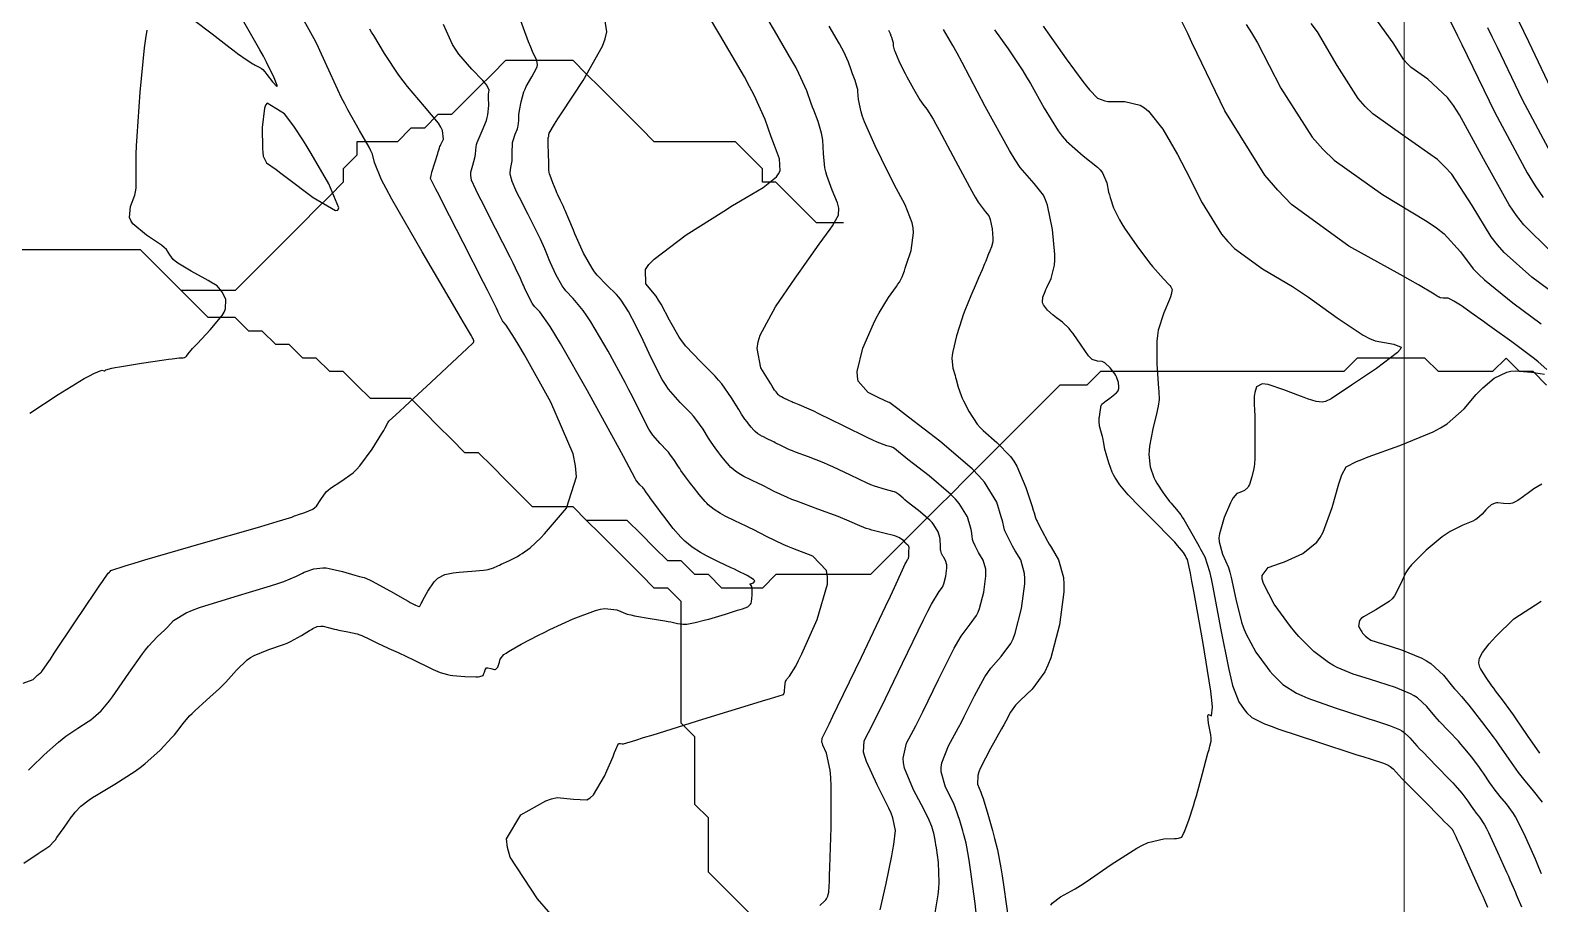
# Model space of a CAD drawing. Header units: metres. Extents: x 837117 to 838477, y 1189012 to 1191015.
# Drawn here: x 837574.9 to 837686.6, y 1190474.6 to 1190539.2 of the extents above; entities that cross this region are included whole.
import ezdxf

# ---------------------------------------------------------------- set-up
doc = ezdxf.new("R2010")
doc.units = ezdxf.units.M
doc.header["$LTSCALE"] = 0.3
doc.layers.add('COORD', color=7, linetype='Continuous', lineweight=20)
doc.layers.add('DRENAJE', color=5, linetype='Continuous', lineweight=25)
doc.layers.add('COTAS 10', color=1, linetype='Continuous')
doc.layers.add('COTAS INT', color=252, linetype='Continuous')

msp = doc.modelspace()

# ---------------------------------------------------------------- linework, layer by layer
at = {"layer": 'COORD'}
msp.add_line((837676.514, 1189013.872), (837676.514, 1191013.872), dxfattribs=at)
at = {"layer": 'COTAS 10'}
for points, elevation in [([(837614.883, 1190472.199), (837612.439, 1190475.003), (837610.425, 1190478.088), (837610.216, 1190478.795), (837610.158, 1190479.438), (837611.209, 1190481.231), (837613.048, 1190482.244), (837613.486, 1190482.395), (837613.894, 1190482.491), (837615.113, 1190482.369), (837616.083, 1190482.333), (837616.335, 1190482.482), (837616.58, 1190482.701), (837617.4, 1190484.065), (837618.024, 1190485.534), (837618.144, 1190485.819), (837618.241, 1190486.051), (837618.403, 1190486.449), (837618.439, 1190486.488), (837618.457, 1190486.494), (837618.479, 1190486.498), (837618.589, 1190486.494), (837618.698, 1190486.479), (837618.72, 1190486.476), (837618.738, 1190486.473), (837618.782, 1190486.465), (837618.786, 1190486.465), (837618.79, 1190486.466), (837618.809, 1190486.469), (837619.721, 1190486.749), (837620.289, 1190486.924), (837620.993, 1190487.141), (837624.676, 1190488.278), (837628.371, 1190489.419), (837629.083, 1190489.639), (837629.66, 1190489.818), (837630.62, 1190490.119), (837630.685, 1190490.226), (837630.699, 1190490.282), (837630.709, 1190490.35), (837630.73, 1190490.693), (837630.786, 1190491.065), (837630.819, 1190491.152), (837630.86, 1190491.231), (837631.07, 1190491.459), (837631.54, 1190492.213), (837631.745, 1190492.624), (837631.983, 1190493.122), (837633.111, 1190495.653), (837633.879, 1190498.258), (837633.89, 1190498.804), (837633.814, 1190499.273), (837632.809, 1190500.331), (837631.33, 1190500.893), (837630.954, 1190501.049), (837630.594, 1190501.205), (837629.414, 1190501.771), (837628.389, 1190502.297), (837628.126, 1190502.429), (837627.872, 1190502.554), (837627.028, 1190502.954), (837626.315, 1190503.301), (837626.143, 1190503.393), (837625.982, 1190503.483), (837625.492, 1190503.792), (837625.07, 1190504.14), (837624.952, 1190504.255), (837624.832, 1190504.378), (837624.397, 1190504.889), (837623.974, 1190505.435), (837623.863, 1190505.579), (837623.754, 1190505.721), (837623.384, 1190506.21), (837623.045, 1190506.681), (837622.956, 1190506.811), (837622.869, 1190506.941), (837622.572, 1190507.409), (837622.236, 1190507.885), (837622.125, 1190508.019), (837622.005, 1190508.155), (837621.504, 1190508.655), (837620.959, 1190509.282), (837620.811, 1190509.499), (837620.665, 1190509.734), (837620.148, 1190510.737), (837619.457, 1190512.149), (837619.201, 1190512.641), (837618.916, 1190513.177), (837617.656, 1190515.482), (837616.383, 1190517.657), (837616.092, 1190518.111), (837615.826, 1190518.502), (837615.086, 1190519.382), (837614.543, 1190519.938), (837614.401, 1190520.125), (837614.264, 1190520.325), (837613.801, 1190521.169), (837613.407, 1190522.027), (837613.314, 1190522.237), (837613.227, 1190522.434), (837612.971, 1190523.046), (837612.653, 1190523.76), (837612.528, 1190524.022), (837612.387, 1190524.311), (837611.745, 1190525.588), (837611.108, 1190526.851), (837610.971, 1190527.132), (837610.851, 1190527.383), (837610.559, 1190528.041), (837610.433, 1190528.48), (837610.419, 1190528.592), (837610.413, 1190528.701), (837610.463, 1190529.063), (837610.544, 1190529.447), (837610.557, 1190529.57), (837610.565, 1190529.701), (837610.563, 1190530.232), (837610.581, 1190530.782), (837610.603, 1190530.923), (837610.632, 1190531.061), (837610.797, 1190531.518), (837610.966, 1190531.935), (837610.997, 1190532.046), (837611.022, 1190532.155), (837611.053, 1190532.535), (837611.072, 1190532.973), (837611.088, 1190533.119), (837611.109, 1190533.276), (837611.225, 1190533.932), (837611.436, 1190534.657), (837611.517, 1190534.857), (837611.609, 1190535.057), (837612.022, 1190535.778), (837612.371, 1190536.399), (837612.422, 1190536.536), (837612.453, 1190536.659), (837612.402, 1190536.975), (837612.082, 1190537.63), (837611.944, 1190537.965), (837611.785, 1190538.367), (837611.033, 1190540.376)], 1580), ([(837664.843, 1190539.637), (837665.243, 1190539.011), (837665.668, 1190538.293), (837667.412, 1190534.925), (837669.726, 1190531.301), (837670.509, 1190530.421), (837671.355, 1190529.596), (837674.925, 1190527.062), (837678.228, 1190525.085), (837678.905, 1190524.611), (837679.479, 1190524.168), (837680.696, 1190522.833), (837681.62, 1190521.569), (837682.01, 1190521.171), (837682.459, 1190520.753), (837684.564, 1190519.069), (837686.66, 1190517.507)], 1600), ([(837685.012, 1190539.852), (837685.339, 1190539.155), (837685.707, 1190538.378), (837687.368, 1190534.911)], 1610), ([(837638.395, 1190539.221), (837638.506, 1190538.971), (837638.572, 1190538.787), (837638.59, 1190538.738), (837638.608, 1190538.691), (837638.672, 1190538.528), (837638.722, 1190538.362), (837638.732, 1190538.313), (837638.739, 1190538.262), (837638.751, 1190538.068), (837638.812, 1190537.772), (837638.851, 1190537.658), (837638.9, 1190537.53), (837639.155, 1190536.951), (837639.515, 1190536.225), (837639.63, 1190536.004), (837639.751, 1190535.776), (837640.241, 1190534.878), (837640.715, 1190534.068), (837640.826, 1190533.893), (837640.928, 1190533.74), (837641.222, 1190533.369), (837641.691, 1190532.646), (837641.903, 1190532.272), (837642.151, 1190531.823), (837643.346, 1190529.57), (837644.552, 1190527.323), (837644.807, 1190526.877), (837645.029, 1190526.507), (837645.545, 1190525.809), (837645.802, 1190525.493), (837645.86, 1190525.364), (837645.912, 1190525.218), (837646.054, 1190524.542), (837646.111, 1190523.853), (837646.11, 1190523.698), (837646.102, 1190523.56), (837646.013, 1190523.19), (837645.884, 1190522.918), (837645.851, 1190522.842), (837645.818, 1190522.765), (837645.709, 1190522.48), (837645.586, 1190522.155), (837645.544, 1190522.052), (837645.5, 1190521.943), (837645.312, 1190521.503), (837645.057, 1190520.918), (837644.876, 1190520.502), (837644.476, 1190519.582), (837644.042, 1190518.502), (837643.926, 1190518.184), (837643.812, 1190517.858), (837643.417, 1190516.613), (837643.142, 1190515.46), (837643.105, 1190515.192), (837643.084, 1190514.947), (837643.147, 1190514.246), (837643.315, 1190513.692), (837643.36, 1190513.54), (837643.404, 1190513.387), (837643.557, 1190512.838), (837643.769, 1190512.223), (837643.851, 1190512.028), (837643.942, 1190511.823), (837644.354, 1190510.995), (837644.957, 1190510.104), (837645.169, 1190509.86), (837645.4, 1190509.615), (837646.399, 1190508.741), (837647.414, 1190507.703), (837647.656, 1190507.355), (837647.881, 1190506.982), (837648.554, 1190505.418), (837649.005, 1190504.019), (837649.091, 1190503.75), (837649.16, 1190503.532), (837649.269, 1190503.172), (837649.339, 1190503.011), (837649.385, 1190502.918), (837649.441, 1190502.805), (837649.736, 1190502.224), (837650.148, 1190501.458), (837650.278, 1190501.229), (837650.414, 1190500.993), (837650.963, 1190500.077), (837651.336, 1190498.751), (837651.36, 1190498.257), (837651.351, 1190497.707), (837651.035, 1190495.26), (837650.399, 1190492.823), (837650.187, 1190492.279), (837649.96, 1190491.791), (837649.014, 1190490.502), (837648.134, 1190489.682), (837647.949, 1190489.49), (837647.79, 1190489.314), (837647.427, 1190488.804), (837647.078, 1190488.144), (837646.929, 1190487.874), (837646.756, 1190487.565), (837645.938, 1190486.133), (837645.201, 1190484.704), (837645.078, 1190484.397), (837644.992, 1190484.129), (837644.976, 1190483.48), (837645.224, 1190482.899), (837645.305, 1190482.674), (837645.39, 1190482.42), (837645.741, 1190481.27), (837646.085, 1190480.053), (837646.167, 1190479.757), (837646.242, 1190479.479), (837646.465, 1190478.623), (837646.711, 1190477.295), (837646.801, 1190476.719), (837646.901, 1190476.052), (837647.339, 1190472.893)], 1590), ([(837686.711, 1190505.663), (837686.121, 1190505.314), (837685.607, 1190504.937), (837685.476, 1190504.841), (837685.349, 1190504.75), (837684.934, 1190504.454), (837684.536, 1190504.256), (837684.421, 1190504.227), (837684.303, 1190504.209), (837683.863, 1190504.235), (837683.448, 1190504.277), (837683.347, 1190504.269), (837683.252, 1190504.252), (837682.957, 1190504.121), (837682.7, 1190503.903), (837682.628, 1190503.832), (837682.555, 1190503.756), (837682.291, 1190503.441), (837681.908, 1190503.105), (837681.762, 1190503.015), (837681.598, 1190502.927), (837680.858, 1190502.621), (837679.921, 1190502.16), (837679.633, 1190501.974), (837679.332, 1190501.763), (837678.141, 1190500.789), (837677.073, 1190499.701), (837676.849, 1190499.418), (837676.657, 1190499.143), (837676.224, 1190498.213), (837675.808, 1190497.397), (837675.627, 1190497.193), (837675.418, 1190496.999), (837674.421, 1190496.381), (837673.506, 1190495.857), (837673.347, 1190495.724), (837673.229, 1190495.595), (837673.145, 1190495.171), (837673.338, 1190494.817), (837673.394, 1190494.733), (837673.452, 1190494.654), (837673.673, 1190494.419), (837673.874, 1190494.255), (837673.919, 1190494.222), (837673.959, 1190494.193), (837674.068, 1190494.134), (837674.461, 1190494.01), (837674.681, 1190493.94), (837674.95, 1190493.856), (837676.322, 1190493.423), (837677.826, 1190492.81), (837678.178, 1190492.611), (837678.501, 1190492.4), (837679.438, 1190491.534), (837680.1, 1190490.716), (837680.25, 1190490.535), (837680.386, 1190490.375), (837680.76, 1190489.962), (837681.159, 1190489.508), (837681.311, 1190489.321), (837681.482, 1190489.108), (837682.249, 1190488.121), (837683.095, 1190486.989), (837683.315, 1190486.685), (837683.529, 1190486.385), (837684.253, 1190485.337), (837684.946, 1190484.357), (837685.141, 1190484.1), (837685.337, 1190483.85), (837686.057, 1190482.998), (837686.728, 1190482.159)], 1600)]:
    msp.add_lwpolyline(points, dxfattribs=dict(at, elevation=elevation))
at = {"layer": 'COTAS INT'}
for points, elevation in [([(837637.782, 1190474.193), (837638.227, 1190476.14), (837638.642, 1190478.19), (837638.723, 1190478.64), (837638.789, 1190479.038), (837638.906, 1190480.052), (837638.711, 1190480.986), (837638.582, 1190481.335), (837638.42, 1190481.723), (837637.56, 1190483.448), (837636.76, 1190485.151), (837636.635, 1190485.524), (837636.552, 1190485.855), (837636.604, 1190486.696), (837637.234, 1190487.919), (837637.517, 1190488.491), (837637.846, 1190489.163), (837639.425, 1190492.435), (837640.99, 1190495.639), (837641.31, 1190496.269), (837641.581, 1190496.788), (837642.15, 1190497.734), (837642.376, 1190498.042), (837642.43, 1190498.158), (837642.481, 1190498.288), (837642.633, 1190498.869), (837642.708, 1190499.453), (837642.71, 1190499.584), (837642.704, 1190499.702), (837642.616, 1190500.018), (837642.485, 1190500.237), (837642.452, 1190500.293), (837642.421, 1190500.348), (837642.323, 1190500.531), (837642.256, 1190500.73), (837642.245, 1190500.796), (837642.237, 1190500.866), (837642.235, 1190501.156), (837642.221, 1190501.501), (837642.206, 1190501.606), (837642.186, 1190501.715), (837642.071, 1190502.143), (837641.758, 1190502.659), (837641.612, 1190502.823), (837641.441, 1190502.998), (837640.609, 1190503.706), (837639.781, 1190504.356), (837639.612, 1190504.494), (837639.469, 1190504.613), (837639.17, 1190504.889), (837638.937, 1190505.042), (837638.835, 1190505.083), (837638.718, 1190505.124), (837638.161, 1190505.268), (837637.364, 1190505.515), (837637.095, 1190505.621), (837636.805, 1190505.742), (837635.584, 1190506.316), (837634.282, 1190506.936), (837633.941, 1190507.088), (837633.608, 1190507.23), (837632.477, 1190507.671), (837631.516, 1190508.029), (837631.291, 1190508.119), (837631.083, 1190508.206), (837630.482, 1190508.485), (837630.023, 1190508.721), (837629.905, 1190508.78), (837629.791, 1190508.836), (837629.413, 1190509.015), (837629.093, 1190509.171), (837629.016, 1190509.212), (837628.944, 1190509.252), (837628.724, 1190509.391), (837628.535, 1190509.547), (837628.482, 1190509.599), (837628.428, 1190509.654), (837628.233, 1190509.883), (837628.043, 1190510.127), (837627.994, 1190510.192), (837627.945, 1190510.256), (837627.779, 1190510.475), (837627.532, 1190510.843), (837627.432, 1190511), (837627.319, 1190511.182), (837626.796, 1190512.037), (837626.07, 1190513.065), (837625.828, 1190513.356), (837625.568, 1190513.649), (837624.485, 1190514.73), (837623.407, 1190515.863), (837623.152, 1190516.19), (837622.915, 1190516.523), (837622.213, 1190517.772), (837621.588, 1190518.966), (837621.4, 1190519.265), (837621.205, 1190519.549), (837620.445, 1190520.461), (837620.415, 1190521.516), (837620.679, 1190521.89), (837621.062, 1190522.301), (837623.433, 1190524.081), (837626.218, 1190525.846), (837626.862, 1190526.247), (837627.452, 1190526.609), (837629.126, 1190527.6), (837630.113, 1190528.374), (837630.27, 1190528.599), (837630.377, 1190528.829), (837630.342, 1190529.701), (837629.955, 1190530.696), (837629.84, 1190531.004), (837629.722, 1190531.326), (837629.266, 1190532.607), (837628.464, 1190534.405), (837628.127, 1190535.053), (837627.741, 1190535.766), (837625.932, 1190538.882), (837624.166, 1190541.825)], 1584), ([(837641.746, 1190473.388), (837642.066, 1190475.298), (837642.112, 1190475.775), (837642.14, 1190476.229), (837642.086, 1190477.684), (837641.935, 1190478.777), (837641.902, 1190479.003), (837641.873, 1190479.196), (837641.797, 1190479.617), (837641.735, 1190479.855), (837641.714, 1190479.932), (837641.692, 1190480.015), (837641.596, 1190480.353), (837641.323, 1190480.995), (837641.189, 1190481.269), (837641.03, 1190481.584), (837640.243, 1190483.07), (837639.582, 1190484.666), (837639.502, 1190485.051), (837639.467, 1190485.412), (837639.715, 1190486.508), (837640.408, 1190487.801), (837640.654, 1190488.285), (837640.924, 1190488.824), (837642.092, 1190491.225), (837643.256, 1190493.531), (837643.523, 1190494.01), (837643.765, 1190494.419), (837644.438, 1190495.323), (837644.904, 1190495.958), (837645.016, 1190496.198), (837645.12, 1190496.466), (837645.434, 1190497.666), (837645.589, 1190498.871), (837645.594, 1190499.142), (837645.581, 1190499.385), (837645.398, 1190500.038), (837645.128, 1190500.489), (837645.061, 1190500.605), (837644.997, 1190500.718), (837644.794, 1190501.095), (837644.651, 1190501.422), (837644.625, 1190501.503), (837644.604, 1190501.581), (837644.58, 1190501.828), (837644.534, 1190502.178), (837644.501, 1190502.321), (837644.459, 1190502.483), (837644.232, 1190503.234), (837643.624, 1190504.235), (837643.341, 1190504.554), (837643.009, 1190504.892), (837641.397, 1190506.266), (837639.827, 1190507.484), (837639.521, 1190507.724), (837639.271, 1190507.922), (837638.834, 1190508.284), (837638.704, 1190508.37), (837638.648, 1190508.393), (837638.582, 1190508.416), (837638.271, 1190508.496), (837637.553, 1190508.77), (837637.232, 1190508.915), (837636.856, 1190509.09), (837635.056, 1190509.969), (837633.247, 1190510.862), (837632.866, 1190511.045), (837632.537, 1190511.2), (837631.783, 1190511.529), (837631.414, 1190511.667), (837631.327, 1190511.701), (837631.247, 1190511.734), (837631.016, 1190511.842), (837630.839, 1190511.933), (837630.794, 1190511.955), (837630.75, 1190511.977), (837630.605, 1190512.046), (837630.482, 1190512.106), (837630.452, 1190512.122), (837630.424, 1190512.137), (837630.34, 1190512.19), (837630.267, 1190512.25), (837630.226, 1190512.291), (837630.151, 1190512.38), (837630.078, 1190512.474), (837630.059, 1190512.498), (837630.04, 1190512.523), (837629.977, 1190512.607), (837629.784, 1190512.911), (837629.683, 1190513.074), (837629.563, 1190513.271), (837628.959, 1190514.265), (837628.677, 1190515.697), (837628.759, 1190516.169), (837628.91, 1190516.674), (837630.036, 1190518.771), (837631.494, 1190520.886), (837631.855, 1190521.402), (837632.197, 1190521.888), (837633.278, 1190523.393), (837634.08, 1190524.518), (837634.246, 1190524.765), (837634.387, 1190524.985), (837634.697, 1190525.543), (837634.719, 1190526.056), (837634.68, 1190526.246), (837634.62, 1190526.457), (837634.241, 1190527.395), (837633.832, 1190528.463), (837633.755, 1190528.757), (837633.693, 1190529.049), (837633.598, 1190530.1), (837633.54, 1190531.096), (837633.501, 1190531.356), (837633.452, 1190531.607), (837633.194, 1190532.456), (837632.867, 1190533.292), (837632.776, 1190533.535), (837632.684, 1190533.785), (837632.346, 1190534.729), (837631.774, 1190536.01), (837631.534, 1190536.472), (837631.258, 1190536.981), (837629.969, 1190539.203), (837628.56, 1190541.577)], 1586), ([(837574.409, 1190490.95), (837575.145, 1190491.231), (837575.475, 1190491.538), (837575.542, 1190491.599), (837575.598, 1190491.649), (837575.711, 1190491.743), (837575.751, 1190491.769), (837575.761, 1190491.776), (837575.77, 1190491.783), (837575.8, 1190491.81), (837576.187, 1190492.38), (837576.421, 1190492.729), (837576.71, 1190493.162), (837578.214, 1190495.417), (837579.731, 1190497.681), (837580.028, 1190498.119), (837580.271, 1190498.476), (837580.708, 1190499.085), (837580.793, 1190499.161), (837580.815, 1190499.182), (837580.835, 1190499.203), (837580.904, 1190499.28), (837581.965, 1190499.632), (837582.612, 1190499.827), (837583.412, 1190500.063), (837587.576, 1190501.267), (837591.745, 1190502.467), (837592.548, 1190502.701), (837593.199, 1190502.893), (837594.281, 1190503.229), (837594.483, 1190503.315), (837594.579, 1190503.348), (837594.693, 1190503.385), (837595.248, 1190503.554), (837595.835, 1190503.823), (837595.969, 1190503.923), (837596.09, 1190504.035), (837596.425, 1190504.532), (837596.807, 1190505.081), (837596.958, 1190505.226), (837597.129, 1190505.367), (837597.909, 1190505.852), (837598.815, 1190506.503), (837599.064, 1190506.748), (837599.313, 1190507.023), (837600.206, 1190508.251), (837600.927, 1190509.408), (837601.068, 1190509.638), (837601.182, 1190509.829), (837601.382, 1190510.19), (837601.413, 1190510.276), (837601.422, 1190510.293), (837601.431, 1190510.307), (837601.463, 1190510.334), (837601.959, 1190510.777), (837602.26, 1190511.054), (837602.632, 1190511.398), (837604.568, 1190513.195), (837606.509, 1190515.004), (837606.884, 1190515.356), (837607.189, 1190515.642), (837607.703, 1190516.133), (837607.739, 1190516.205), (837607.742, 1190516.225), (837607.741, 1190516.247), (837607.714, 1190516.328), (837607.676, 1190516.396), (837607.668, 1190516.41), (837607.662, 1190516.421), (837607.65, 1190516.44), (837607.646, 1190516.443), (837607.645, 1190516.445), (837607.644, 1190516.446), (837607.641, 1190516.451), (837607.638, 1190516.457), (837607.638, 1190516.459), (837607.637, 1190516.46), (837607.636, 1190516.464), (837607.622, 1190516.491), (837607.604, 1190516.527), (837607.552, 1190516.628), (837606.955, 1190517.656), (837606.602, 1190518.26), (837606.166, 1190519.002), (837603.914, 1190522.836), (837601.679, 1190526.728), (837601.254, 1190527.507), (837600.913, 1190528.157), (837600.384, 1190529.427), (837600.229, 1190530.05), (837600.123, 1190530.292), (837599.991, 1190530.565), (837599.288, 1190531.803), (837598.424, 1190533.318), (837598.19, 1190533.766), (837597.958, 1190534.227), (837597.139, 1190535.992), (837596.351, 1190537.716), (837596.139, 1190538.15), (837595.93, 1190538.565), (837595.197, 1190539.911)], 1574), ([(837574.454, 1190477.649), (837575.527, 1190478.357), (837575.752, 1190478.506), (837575.945, 1190478.635), (837576.38, 1190478.934), (837576.681, 1190479.242), (837576.79, 1190479.377), (837576.91, 1190479.534), (837577.435, 1190480.281), (837577.988, 1190481.063), (837578.125, 1190481.242), (837578.256, 1190481.405), (837578.671, 1190481.859), (837579.284, 1190482.322), (837579.539, 1190482.49), (837579.832, 1190482.676), (837581.196, 1190483.493), (837582.685, 1190484.443), (837583.056, 1190484.713), (837583.409, 1190484.986), (837584.533, 1190485.996), (837585.409, 1190486.923), (837585.605, 1190487.143), (837585.782, 1190487.348), (837586.252, 1190487.959), (837586.722, 1190488.535), (837586.899, 1190488.719), (837587.096, 1190488.912), (837587.975, 1190489.697), (837588.927, 1190490.553), (837589.17, 1190490.791), (837589.403, 1190491.031), (837590.173, 1190491.901), (837590.975, 1190492.67), (837591.23, 1190492.845), (837591.498, 1190493.005), (837592.583, 1190493.447), (837593.666, 1190493.808), (837593.933, 1190493.917), (837594.185, 1190494.029), (837594.979, 1190494.466), (837595.586, 1190494.85), (837595.721, 1190494.929), (837595.841, 1190494.996), (837596.158, 1190495.139), (837596.418, 1190495.168), (837596.502, 1190495.163), (837596.592, 1190495.152), (837596.963, 1190495.066), (837597.434, 1190494.943), (837597.587, 1190494.909), (837597.75, 1190494.874), (837598.421, 1190494.748), (837599.115, 1190494.588), (837599.292, 1190494.532), (837599.463, 1190494.471), (837600.027, 1190494.209), (837600.565, 1190493.923), (837600.719, 1190493.847), (837600.875, 1190493.773), (837601.458, 1190493.514), (837602.13, 1190493.217), (837602.342, 1190493.119), (837602.566, 1190493.013), (837603.467, 1190492.573), (837604.334, 1190492.148), (837604.537, 1190492.052), (837604.722, 1190491.966), (837605.255, 1190491.733), (837605.792, 1190491.584), (837605.981, 1190491.551), (837606.186, 1190491.521), (837607.072, 1190491.44), (837607.886, 1190491.417), (837608.046, 1190491.423), (837608.179, 1190491.435), (837608.422, 1190491.523), (837608.481, 1190491.662), (837608.496, 1190491.707), (837608.511, 1190491.753), (837608.564, 1190491.942), (837608.663, 1190492.078), (837608.706, 1190492.093), (837608.758, 1190492.096), (837609.002, 1190492.024), (837609.256, 1190491.956), (837609.312, 1190491.962), (837609.363, 1190491.979), (837609.497, 1190492.131), (837609.584, 1190492.359), (837609.606, 1190492.425), (837609.627, 1190492.491), (837609.692, 1190492.737), (837609.963, 1190493.061), (837610.113, 1190493.176), (837610.296, 1190493.301), (837611.227, 1190493.846), (837612.516, 1190494.505), (837612.924, 1190494.704), (837613.353, 1190494.909), (837615.089, 1190495.708), (837616.727, 1190496.321), (837617.094, 1190496.409), (837617.425, 1190496.463), (837618.309, 1190496.362), (837619.077, 1190496.062), (837619.334, 1190495.99), (837619.611, 1190495.923), (837620.769, 1190495.719), (837621.862, 1190495.559), (837622.097, 1190495.519), (837622.303, 1190495.481), (837622.804, 1190495.36), (837623.191, 1190495.306), (837623.326, 1190495.309), (837623.472, 1190495.321), (837624.097, 1190495.431), (837624.868, 1190495.627), (837625.106, 1190495.692), (837625.354, 1190495.762), (837626.341, 1190496.056), (837627.238, 1190496.337), (837627.43, 1190496.398), (837627.598, 1190496.453), (837628.001, 1190496.592), (837628.2, 1190496.782), (837628.239, 1190496.869), (837628.27, 1190496.97), (837628.325, 1190497.458), (837628.309, 1190497.933), (837628.296, 1190498.026), (837628.279, 1190498.102), (837628.185, 1190498.238), (837628.147, 1190498.274), (837628.165, 1190498.287), (837628.196, 1190498.302), (837628.408, 1190498.368), (837628.515, 1190498.496), (837628.479, 1190498.55), (837628.415, 1190498.612), (837627.948, 1190498.901), (837627.227, 1190499.266), (837627.003, 1190499.375), (837626.769, 1190499.487), (837625.836, 1190499.923), (837624.926, 1190500.367), (837624.706, 1190500.484), (837624.501, 1190500.598), (837623.876, 1190500.992), (837623.338, 1190501.437), (837623.187, 1190501.584), (837623.035, 1190501.741), (837622.479, 1190502.393), (837621.939, 1190503.088), (837621.797, 1190503.273), (837621.659, 1190503.454), (837621.187, 1190504.078), (837620.801, 1190504.6), (837620.718, 1190504.716), (837620.644, 1190504.821), (837620.461, 1190505.096), (837620.32, 1190505.295), (837620.273, 1190505.351), (837620.223, 1190505.408), (837620.013, 1190505.617), (837619.785, 1190505.88), (837619.723, 1190505.971), (837619.662, 1190506.069), (837619.446, 1190506.489), (837618.808, 1190507.704), (837618.482, 1190508.304), (837618.09, 1190509.018), (837616.134, 1190512.548), (837614.144, 1190516.046), (837613.732, 1190516.74), (837613.379, 1190517.315), (837612.607, 1190518.401), (837612.244, 1190518.773), (837612.149, 1190518.898), (837612.057, 1190519.032), (837611.748, 1190519.597), (837611.484, 1190520.17), (837611.422, 1190520.311), (837611.364, 1190520.443), (837611.192, 1190520.852), (837610.823, 1190521.636), (837610.64, 1190522.005), (837610.423, 1190522.439), (837609.347, 1190524.553), (837608.278, 1190526.65), (837608.065, 1190527.073), (837607.888, 1190527.428), (837607.549, 1190528.142), (837607.501, 1190528.473), (837607.508, 1190528.587), (837607.524, 1190528.711), (837607.654, 1190529.238), (837607.802, 1190529.771), (837607.829, 1190529.899), (837607.849, 1190530.018), (837607.874, 1190530.375), (837607.939, 1190530.773), (837607.985, 1190530.917), (837608.044, 1190531.076), (837608.359, 1190531.773), (837608.672, 1190532.546), (837608.73, 1190532.752), (837608.775, 1190532.954), (837608.834, 1190533.659), (837608.823, 1190534.247), (837608.825, 1190534.377), (837608.828, 1190534.493), (837608.857, 1190534.79), (837608.685, 1190535.151), (837608.562, 1190535.306), (837608.407, 1190535.485), (837607.574, 1190536.331), (837606.619, 1190537.45), (837606.387, 1190537.801), (837606.168, 1190538.169), (837605.497, 1190539.647)], 1578), ([(837586.988, 1190540.012), (837588.376, 1190538.936), (837589.706, 1190537.909), (837590.002, 1190537.686), (837590.267, 1190537.489), (837590.964, 1190536.998), (837591.393, 1190536.728), (837591.489, 1190536.67), (837591.576, 1190536.62), (837591.806, 1190536.501), (837591.955, 1190536.43), (837591.991, 1190536.41), (837592.024, 1190536.39), (837592.122, 1190536.317), (837592.283, 1190536.132), (837592.355, 1190536.041), (837592.44, 1190535.934), (837592.845, 1190535.405), (837593.159, 1190535.061), (837593.187, 1190535.071), (837593.188, 1190535.125), (837592.977, 1190535.7), (837592.401, 1190536.863), (837592.173, 1190537.288), (837591.914, 1190537.758), (837590.728, 1190539.828)], 1572), ([(837633.325, 1190474.52), (837633.68, 1190474.863), (837633.75, 1190474.942), (837633.808, 1190475.014), (837633.915, 1190475.216), (837633.939, 1190475.342), (837633.944, 1190475.367), (837633.949, 1190475.387), (837633.959, 1190475.422), (837633.967, 1190475.442), (837633.97, 1190475.452), (837633.973, 1190475.465), (837633.988, 1190475.531), (837634.023, 1190476.308), (837634.039, 1190476.769), (837634.058, 1190477.337), (837634.147, 1190480.277), (837634.161, 1190483.333), (837634.133, 1190483.974), (837634.09, 1190484.526), (837633.817, 1190485.779), (837633.545, 1190486.358), (837633.503, 1190486.485), (837633.475, 1190486.598), (837633.492, 1190486.883), (837634.004, 1190487.92), (837634.288, 1190488.506), (837634.634, 1190489.222), (837636.394, 1190492.885), (837638.176, 1190496.615), (837638.536, 1190497.373), (837638.837, 1190498.011), (837639.441, 1190499.323), (837639.634, 1190499.763), (837639.676, 1190499.853), (837639.713, 1190499.928), (837639.805, 1190500.08), (837639.854, 1190500.152), (837639.864, 1190500.176), (837639.871, 1190500.202), (837639.886, 1190500.313), (837639.891, 1190500.454), (837639.893, 1190500.499), (837639.895, 1190500.547), (837639.906, 1190500.743), (837639.914, 1190500.92), (837639.915, 1190500.956), (837639.915, 1190500.987), (837639.91, 1190501.051), (837639.891, 1190501.082), (837639.882, 1190501.093), (837639.872, 1190501.103), (837639.821, 1190501.146), (837639.736, 1190501.228), (837639.703, 1190501.263), (837639.667, 1190501.303), (837639.506, 1190501.493), (837639.169, 1190501.714), (837639.023, 1190501.773), (837638.854, 1190501.832), (837638.051, 1190502.04), (837637.174, 1190502.26), (837636.958, 1190502.326), (837636.754, 1190502.395), (837636.112, 1190502.662), (837635.317, 1190503.011), (837635.015, 1190503.131), (837634.679, 1190503.261), (837633.17, 1190503.814), (837631.618, 1190504.392), (837631.254, 1190504.537), (837630.919, 1190504.677), (837629.948, 1190505.128), (837629.206, 1190505.509), (837629.015, 1190505.604), (837628.831, 1190505.695), (837628.22, 1190505.985), (837627.704, 1190506.236), (837627.579, 1190506.303), (837627.463, 1190506.368), (837627.108, 1190506.591), (837626.802, 1190506.844), (837626.717, 1190506.927), (837626.63, 1190507.016), (837626.315, 1190507.386), (837626.009, 1190507.781), (837625.928, 1190507.886), (837625.85, 1190507.988), (837625.582, 1190508.343), (837625.289, 1190508.762), (837625.194, 1190508.906), (837625.094, 1190509.061), (837624.684, 1190509.723), (837624.153, 1190510.475), (837623.976, 1190510.688), (837623.787, 1190510.902), (837622.994, 1190511.692), (837622.132, 1190512.685), (837621.899, 1190513.028), (837621.667, 1190513.399), (837620.85, 1190514.986), (837620.105, 1190516.593), (837619.919, 1190516.978), (837619.742, 1190517.337), (837619.178, 1190518.416), (837618.623, 1190519.267), (837618.451, 1190519.483), (837618.273, 1190519.689), (837617.565, 1190520.363), (837616.842, 1190521.103), (837616.653, 1190521.351), (837616.471, 1190521.619), (837615.854, 1190522.742), (837615.33, 1190523.884), (837615.206, 1190524.163), (837615.091, 1190524.425), (837614.749, 1190525.24), (837614.484, 1190525.883), (837614.417, 1190526.038), (837614.352, 1190526.183), (837614.143, 1190526.623), (837613.938, 1190527.053), (837613.877, 1190527.191), (837613.813, 1190527.338), (837613.568, 1190527.941), (837613.366, 1190528.486), (837613.33, 1190528.598), (837613.302, 1190528.692), (837613.273, 1190528.888), (837613.286, 1190529.123), (837613.284, 1190529.242), (837613.281, 1190529.383), (837613.251, 1190530.089), (837613.223, 1190530.791), (837613.22, 1190530.93), (837613.219, 1190531.045), (837613.235, 1190531.263), (837613.26, 1190531.324), (837613.265, 1190531.34), (837613.268, 1190531.356), (837613.273, 1190531.411), (837613.275, 1190531.475), (837613.278, 1190531.496), (837613.281, 1190531.519), (837613.298, 1190531.614), (837613.696, 1190532.273), (837613.94, 1190532.651), (837614.241, 1190533.114), (837615.812, 1190535.493), (837617.235, 1190538.026), (837617.443, 1190538.586), (837617.571, 1190539.085), (837617.36, 1190540.376)], 1582), ([(837645.077, 1190472.073), (837644.794, 1190474.676), (837644.448, 1190477.188), (837644.372, 1190477.708), (837644.304, 1190478.152), (837644.131, 1190479.12), (837643.989, 1190479.667), (837643.94, 1190479.845), (837643.888, 1190480.034), (837643.668, 1190480.811), (837643.357, 1190481.707), (837643.247, 1190481.971), (837643.127, 1190482.242), (837642.609, 1190483.275), (837642.287, 1190484.397), (837642.29, 1190484.724), (837642.334, 1190485.058), (837642.826, 1190486.321), (837643.582, 1190487.683), (837643.791, 1190488.08), (837644.001, 1190488.484), (837644.759, 1190490.014), (837645.523, 1190491.422), (837645.736, 1190491.75), (837645.949, 1190492.051), (837646.726, 1190492.913), (837647.432, 1190493.875), (837647.601, 1190494.238), (837647.759, 1190494.644), (837648.235, 1190496.463), (837648.47, 1190498.289), (837648.477, 1190498.699), (837648.459, 1190499.068), (837648.181, 1190500.057), (837647.771, 1190500.741), (837647.669, 1190500.917), (837647.572, 1190501.088), (837647.265, 1190501.659), (837647.046, 1190502.114), (837647.005, 1190502.211), (837646.972, 1190502.296), (837646.924, 1190502.5), (837646.847, 1190502.855), (837646.796, 1190503.035), (837646.732, 1190503.251), (837646.393, 1190504.326), (837645.49, 1190505.811), (837645.071, 1190506.285), (837644.578, 1190506.787), (837642.185, 1190508.826), (837639.873, 1190510.612), (837639.43, 1190510.955), (837639.073, 1190511.231), (837638.499, 1190511.68), (837638.472, 1190511.698), (837638.46, 1190511.703), (837638.446, 1190511.708), (837638.381, 1190511.725), (837638.104, 1190511.845), (837637.957, 1190511.915), (837637.78, 1190512.001), (837636.884, 1190512.444), (837636.161, 1190513.277), (837636.091, 1190513.609), (837636.079, 1190513.985), (837636.508, 1190515.706), (837637.285, 1190517.503), (837637.493, 1190517.927), (837637.697, 1190518.318), (837638.406, 1190519.464), (837638.978, 1190520.266), (837639.096, 1190520.44), (837639.196, 1190520.594), (837639.41, 1190520.976), (837639.571, 1190521.428), (837639.637, 1190521.625), (837639.712, 1190521.854), (837640.062, 1190522.94), (837640.245, 1190524.243), (837640.214, 1190524.608), (837640.149, 1190524.975), (837639.622, 1190526.315), (837638.823, 1190527.805), (837638.587, 1190528.266), (837638.344, 1190528.748), (837637.413, 1190530.664), (837636.631, 1190532.438), (837636.482, 1190532.83), (837636.362, 1190533.18), (837636.174, 1190534.084), (837636.139, 1190534.679), (837636.116, 1190534.834), (837636.087, 1190534.985), (837635.933, 1190535.492), (837635.738, 1190535.991), (837635.683, 1190536.137), (837635.628, 1190536.286), (837635.426, 1190536.85), (837635.084, 1190537.616), (837634.941, 1190537.892), (837634.776, 1190538.196), (837634.005, 1190539.524)], 1588), ([(837649.837, 1190539.506), (837650.181, 1190539.008), (837651.53, 1190537.093), (837652.759, 1190535.425), (837653.026, 1190535.084), (837653.263, 1190534.795), (837653.857, 1190534.187), (837654.4, 1190533.987), (837654.605, 1190533.956), (837654.834, 1190533.935), (837655.857, 1190533.946), (837657.006, 1190533.679), (837657.314, 1190533.483), (837657.618, 1190533.234), (837658.68, 1190531.894), (837659.754, 1190530.034), (837660.065, 1190529.458), (837660.383, 1190528.854), (837661.58, 1190526.451), (837663.017, 1190524.136), (837663.485, 1190523.588), (837663.983, 1190523.08), (837666.038, 1190521.58), (837668.257, 1190520.271), (837668.86, 1190519.882), (837669.457, 1190519.483), (837671.572, 1190517.949), (837673.481, 1190516.673), (837673.949, 1190516.437), (837674.391, 1190516.25), (837675.768, 1190516), (837676.304, 1190515.774), (837676.215, 1190515.604), (837676.025, 1190515.387), (837674.481, 1190514.215), (837672.62, 1190512.974), (837672.229, 1190512.713), (837671.893, 1190512.488), (837671.127, 1190511.977), (837670.705, 1190511.777), (837670.585, 1190511.748), (837670.463, 1190511.732), (837670.014, 1190511.77), (837669.37, 1190511.973), (837669.126, 1190512.061), (837668.855, 1190512.163), (837667.636, 1190512.642), (837666.472, 1190513.02), (837666.235, 1190513.057), (837666.034, 1190513.065), (837665.613, 1190512.85), (837665.475, 1190512.424), (837665.452, 1190512.298), (837665.436, 1190512.168), (837665.431, 1190511.673), (837665.462, 1190511.036), (837665.469, 1190510.817), (837665.474, 1190510.579), (837665.486, 1190509.566), (837665.49, 1190508.574), (837665.49, 1190508.349), (837665.491, 1190508.146), (837665.492, 1190507.591), (837665.457, 1190507.127), (837665.435, 1190506.98), (837665.408, 1190506.826), (837665.268, 1190506.204), (837665.078, 1190505.639), (837665.021, 1190505.522), (837664.961, 1190505.421), (837664.726, 1190505.195), (837664.486, 1190505.088), (837664.422, 1190505.062), (837664.36, 1190505.037), (837664.148, 1190504.961), (837663.88, 1190504.65), (837663.782, 1190504.477), (837663.675, 1190504.268), (837663.202, 1190503.197), (837662.857, 1190501.983), (837662.831, 1190501.682), (837662.834, 1190501.396), (837663.094, 1190500.493), (837663.522, 1190499.494), (837663.631, 1190499.148), (837663.736, 1190498.773), (837664.079, 1190497.166), (837664.499, 1190495.469), (837664.652, 1190495.035), (837664.821, 1190494.618), (837665.565, 1190493.244), (837666.385, 1190492.104), (837666.602, 1190491.834), (837666.815, 1190491.585), (837667.548, 1190490.849), (837668.572, 1190490.216), (837668.968, 1190490.03), (837669.412, 1190489.84), (837671.425, 1190489.117), (837673.459, 1190488.463), (837673.918, 1190488.316), (837674.33, 1190488.184), (837675.442, 1190487.83), (837676.169, 1190487.534), (837676.339, 1190487.438), (837676.496, 1190487.336), (837676.948, 1190486.917), (837677.469, 1190486.319), (837677.669, 1190486.104), (837677.893, 1190485.867), (837678.901, 1190484.834), (837679.898, 1190483.812), (837680.115, 1190483.582), (837680.306, 1190483.375), (837680.781, 1190482.822), (837681.075, 1190482.429), (837681.152, 1190482.323), (837681.226, 1190482.219), (837681.478, 1190481.855), (837681.718, 1190481.514), (837681.786, 1190481.425), (837681.854, 1190481.338), (837682.105, 1190481.042), (837682.463, 1190480.473), (837682.599, 1190480.213), (837682.752, 1190479.91), (837683.436, 1190478.448), (837684.093, 1190476.986), (837684.228, 1190476.684), (837684.343, 1190476.425), (837684.587, 1190475.861), (837684.75, 1190475.47), (837684.812, 1190475.321), (837684.883, 1190475.155), (837685.201, 1190474.408)], 1596), ([(837687.082, 1190514.127), (837686.433, 1190514.707), (837686.17, 1190514.919), (837685.87, 1190515.152), (837684.484, 1190516.175), (837683.035, 1190517.216), (837682.695, 1190517.46), (837682.382, 1190517.685), (837681.474, 1190518.336), (837680.832, 1190518.787), (837680.687, 1190518.885), (837680.557, 1190518.972), (837680.203, 1190519.19), (837679.976, 1190519.309), (837679.926, 1190519.333), (837679.881, 1190519.354), (837679.765, 1190519.398), (837679.659, 1190519.411), (837679.622, 1190519.413), (837679.58, 1190519.413), (837679.401, 1190519.406), (837679.176, 1190519.442), (837679.107, 1190519.47), (837679.034, 1190519.505), (837678.745, 1190519.695), (837677.587, 1190520.386), (837676.967, 1190520.737), (837676.218, 1190521.157), (837672.427, 1190523.253), (837668.2, 1190526.336), (837667.175, 1190527.379), (837666.214, 1190528.504), (837663.265, 1190533.253), (837661.223, 1190537.503), (837660.833, 1190538.315), (837660.519, 1190538.967), (837660.018, 1190540.006)], 1598), ([(837687.869, 1190519.545), (837685.962, 1190520.966), (837683.91, 1190522.785), (837683.414, 1190523.347), (837682.95, 1190523.934), (837681.539, 1190526.267), (837680.048, 1190528.562), (837679.534, 1190529.126), (837678.976, 1190529.659), (837676.597, 1190531.325), (837674.203, 1190533.024), (837673.636, 1190533.577), (837673.111, 1190534.167), (837671.56, 1190536.597), (837670.112, 1190539.083), (837669.652, 1190539.708)], 1602), ([(837687.361, 1190522.863), (837685.36, 1190524.817), (837684.818, 1190525.523), (837684.28, 1190526.3), (837682.382, 1190529.701), (837680.616, 1190532.956), (837680.163, 1190533.641), (837679.725, 1190534.232), (837678.269, 1190535.588), (837677.052, 1190536.452), (837676.763, 1190536.734), (837676.496, 1190537.033), (837675.707, 1190538.269), (837674.557, 1190539.873)], 1604), ([(837679.941, 1190539.851), (837680.473, 1190538.806), (837680.792, 1190538.156), (837681.185, 1190537.349), (837683.225, 1190533.134), (837685.611, 1190528.665), (837686.221, 1190527.699), (837686.811, 1190526.849)], 1606), ([(837574.793, 1190484.51), (837574.999, 1190484.722), (837575.959, 1190485.653), (837577.029, 1190486.6), (837577.304, 1190486.822), (837577.569, 1190487.026), (837578.454, 1190487.618), (837579.218, 1190488.106), (837579.408, 1190488.244), (837579.589, 1190488.384), (837580.167, 1190488.903), (837580.798, 1190489.651), (837581.013, 1190489.936), (837581.246, 1190490.255), (837582.233, 1190491.688), (837583.226, 1190493.108), (837583.463, 1190493.419), (837583.684, 1190493.694), (837584.342, 1190494.391), (837584.86, 1190494.857), (837584.992, 1190494.987), (837585.119, 1190495.117), (837585.538, 1190495.591), (837586.47, 1190496.151), (837586.921, 1190496.336), (837587.455, 1190496.534), (837590.08, 1190497.357), (837592.705, 1190498.138), (837593.241, 1190498.309), (837593.692, 1190498.461), (837594.63, 1190498.848), (837595.063, 1190499.091), (837595.197, 1190499.152), (837595.337, 1190499.211), (837595.891, 1190499.401), (837596.579, 1190499.478), (837596.803, 1190499.464), (837597.042, 1190499.436), (837598.026, 1190499.209), (837598.928, 1190498.943), (837599.115, 1190498.889), (837599.275, 1190498.845), (837599.626, 1190498.757), (837600.03, 1190498.584), (837600.223, 1190498.486), (837600.45, 1190498.366), (837601.567, 1190497.751), (837602.655, 1190497.138), (837602.866, 1190497.02), (837603.037, 1190496.925), (837603.328, 1190496.765), (837603.382, 1190496.74), (837603.404, 1190496.73), (837603.429, 1190496.718), (837603.545, 1190496.66), (837603.657, 1190496.617), (837603.68, 1190496.613), (837603.7, 1190496.614), (837603.741, 1190496.646), (837603.843, 1190496.851), (837603.902, 1190496.96), (837603.974, 1190497.092), (837604.343, 1190497.758), (837604.811, 1190498.441), (837604.945, 1190498.584), (837605.082, 1190498.707), (837605.593, 1190498.985), (837606.216, 1190499.113), (837606.423, 1190499.142), (837606.646, 1190499.167), (837607.574, 1190499.237), (837608.447, 1190499.303), (837608.635, 1190499.327), (837608.799, 1190499.353), (837609.195, 1190499.468), (837609.516, 1190499.629), (837609.633, 1190499.685), (837609.761, 1190499.745), (837610.325, 1190500.002), (837610.958, 1190500.325), (837611.131, 1190500.427), (837611.302, 1190500.534), (837611.909, 1190500.965), (837612.683, 1190501.698), (837612.96, 1190501.996), (837613.264, 1190502.334), (837614.585, 1190503.895), (837615.32, 1190506.207), (837615.254, 1190507.019), (837615.071, 1190507.905), (837613.436, 1190511.724), (837611.47, 1190515.217), (837611.078, 1190515.897), (837610.752, 1190516.452), (837610.128, 1190517.42), (837609.945, 1190517.608), (837609.897, 1190517.671), (837609.851, 1190517.739), (837609.694, 1190518.024), (837609.561, 1190518.314), (837609.53, 1190518.385), (837609.501, 1190518.451), (837609.414, 1190518.658), (837608.992, 1190519.513), (837608.752, 1190519.988), (837608.458, 1190520.567), (837606.949, 1190523.518), (837605.448, 1190526.449), (837605.16, 1190527.015), (837604.926, 1190527.473), (837604.539, 1190528.242), (837604.568, 1190528.466), (837604.597, 1190528.582), (837604.634, 1190528.72), (837604.844, 1190529.413), (837605.06, 1190530.096), (837605.101, 1190530.228), (837605.134, 1190530.335), (837605.185, 1190530.519), (837605.23, 1190530.629), (837605.259, 1190530.69), (837605.295, 1190530.765), (837605.483, 1190531.149), (837605.413, 1190531.809), (837605.286, 1190532.059), (837605.112, 1190532.337), (837604.094, 1190533.584), (837602.836, 1190535.056), (837602.51, 1190535.477), (837602.195, 1190535.903), (837601.138, 1190537.487), (837600.33, 1190538.815), (837600.171, 1190539.08), (837600.04, 1190539.3)], 1576), ([(837574.915, 1190510.897), (837577.003, 1190512.277), (837578.93, 1190513.459), (837579.313, 1190513.679), (837579.632, 1190513.851), (837580.239, 1190514.086), (837580.393, 1190514.045), (837580.427, 1190514.045), (837580.455, 1190514.049), (837580.525, 1190514.104), (837580.956, 1190514.233), (837581.213, 1190514.284), (837581.529, 1190514.341), (837583.168, 1190514.604), (837584.827, 1190514.849), (837585.156, 1190514.896), (837585.428, 1190514.934), (837585.941, 1190514.993), (837586.063, 1190514.992), (837586.167, 1190514.992), (837586.213, 1190514.995), (837586.23, 1190514.997), (837586.249, 1190514.999), (837586.334, 1190515.013), (837586.436, 1190515.066), (837586.466, 1190515.093), (837586.497, 1190515.126), (837586.612, 1190515.29), (837586.936, 1190515.683), (837587.098, 1190515.86), (837587.29, 1190516.067), (837588.247, 1190517.062), (837589.13, 1190518.13), (837589.277, 1190518.384), (837589.381, 1190518.62), (837589.403, 1190519.317), (837589.147, 1190519.821), (837589.075, 1190519.934), (837589.004, 1190520.036), (837588.744, 1190520.31), (837588.291, 1190520.601), (837588.099, 1190520.714), (837587.877, 1190520.84), (837586.833, 1190521.413), (837585.841, 1190522.001), (837585.653, 1190522.137), (837585.502, 1190522.262), (837585.267, 1190522.618), (837585.007, 1190523.011), (837584.841, 1190523.159), (837584.632, 1190523.325), (837583.538, 1190524.066), (837582.525, 1190524.909), (837582.368, 1190525.14), (837582.265, 1190525.369), (837582.341, 1190526.184), (837582.666, 1190527.029), (837582.721, 1190527.276), (837582.76, 1190527.529), (837582.776, 1190528.49), (837582.768, 1190530.041), (837582.793, 1190530.666), (837582.83, 1190531.376), (837583.06, 1190534.644), (837583.38, 1190537.901), (837583.474, 1190538.603), (837583.569, 1190539.219)], 1572), ([(837650.408, 1190474.539), (837650.501, 1190474.694), (837651.118, 1190475.151), (837652.202, 1190475.747), (837652.589, 1190475.99), (837653.015, 1190476.267), (837654.869, 1190477.548), (837656.745, 1190478.753), (837657.184, 1190478.981), (837657.589, 1190479.165), (837658.762, 1190479.449), (837659.542, 1190479.461), (837659.698, 1190479.473), (837659.829, 1190479.488), (837660.087, 1190479.575), (837660.219, 1190479.834), (837660.271, 1190479.959), (837660.329, 1190480.105), (837660.592, 1190480.825), (837660.935, 1190481.883), (837661.044, 1190482.243), (837661.158, 1190482.632), (837661.618, 1190484.282), (837662.018, 1190485.767), (837662.093, 1190486.053), (837662.154, 1190486.285), (837662.247, 1190486.669), (837662.244, 1190486.72), (837662.243, 1190486.741), (837662.244, 1190486.766), (837662.247, 1190486.882), (837662.222, 1190487.136), (837662.205, 1190487.248), (837662.183, 1190487.378), (837662.064, 1190487.999), (837662.005, 1190488.53), (837662.021, 1190488.604), (837662.049, 1190488.646), (837662.268, 1190488.533), (837662.357, 1190489.18), (837662.304, 1190489.701), (837662.218, 1190490.37), (837661.627, 1190494.019), (837660.961, 1190497.757), (837660.828, 1190498.482), (837660.717, 1190499.072), (837660.499, 1190500.081), (837660.409, 1190500.241), (837660.378, 1190500.296), (837660.345, 1190500.355), (837660.205, 1190500.607), (837659.773, 1190501.135), (837659.556, 1190501.37), (837659.297, 1190501.642), (837658.009, 1190502.941), (837656.672, 1190504.29), (837656.382, 1190504.594), (837656.126, 1190504.868), (837655.493, 1190505.604), (837655.12, 1190506.182), (837655.029, 1190506.356), (837654.943, 1190506.537), (837654.677, 1190507.238), (837654.479, 1190507.911), (837654.436, 1190508.074), (837654.399, 1190508.227), (837654.306, 1190508.693), (837654.238, 1190509.073), (837654.216, 1190509.172), (837654.193, 1190509.268), (837654.099, 1190509.592), (837654.015, 1190509.876), (837653.999, 1190509.948), (837653.986, 1190510.016), (837653.964, 1190510.237), (837653.973, 1190510.476), (837653.98, 1190510.555), (837653.988, 1190510.641), (837654.034, 1190511.001), (837654.09, 1190511.331), (837654.105, 1190511.398), (837654.12, 1190511.454), (837654.172, 1190511.57), (837654.295, 1190511.668), (837654.354, 1190511.714), (837654.425, 1190511.767), (837654.771, 1190512.028), (837655.119, 1190512.3), (837655.191, 1190512.361), (837655.253, 1190512.416), (837655.388, 1190512.56), (837655.429, 1190512.719), (837655.431, 1190512.782), (837655.43, 1190512.854), (837655.395, 1190513.183), (837655.265, 1190513.583), (837655.204, 1190513.699), (837655.133, 1190513.818), (837654.787, 1190514.267), (837654.389, 1190514.624), (837654.285, 1190514.685), (837654.184, 1190514.73), (837653.84, 1190514.753), (837653.456, 1190514.883), (837653.329, 1190514.995), (837653.193, 1190515.139), (837652.628, 1190515.933), (837652.038, 1190516.806), (837651.887, 1190517), (837651.741, 1190517.173), (837651.256, 1190517.625), (837650.813, 1190517.956), (837650.693, 1190518.053), (837650.574, 1190518.151), (837650.155, 1190518.525), (837649.85, 1190518.907), (837649.803, 1190519.011), (837649.772, 1190519.114), (837649.795, 1190519.479), (837649.969, 1190519.909), (837650.033, 1190520.052), (837650.105, 1190520.206), (837650.423, 1190520.853), (837650.661, 1190521.845), (837650.682, 1190522.217), (837650.684, 1190522.631), (837650.53, 1190524.478), (837650.151, 1190526.29), (837650.011, 1190526.682), (837649.855, 1190527.027), (837649.166, 1190527.874), (837648.132, 1190529.075), (837647.758, 1190529.642), (837647.347, 1190530.312), (837645.549, 1190533.577), (837643.833, 1190536.839), (837643.473, 1190537.506), (837643.163, 1190538.072), (837642.463, 1190539.262)], 1592), ([(837646.244, 1190539.247), (837647.246, 1190537.828), (837648.321, 1190536.221), (837648.61, 1190535.753), (837648.896, 1190535.274), (837649.899, 1190533.459), (837650.937, 1190531.773), (837651.246, 1190531.377), (837651.564, 1190531.01), (837652.787, 1190529.939), (837653.837, 1190529.102), (837654.045, 1190528.883), (837654.217, 1190528.669), (837654.542, 1190527.944), (837654.673, 1190527.241), (837654.723, 1190527.042), (837654.78, 1190526.84), (837655.036, 1190526.092), (837655.481, 1190525.198), (837655.657, 1190524.903), (837655.855, 1190524.588), (837656.76, 1190523.281), (837657.702, 1190522.031), (837657.923, 1190521.752), (837658.128, 1190521.502), (837658.724, 1190520.84), (837659.12, 1190520.43), (837659.198, 1190520.339), (837659.262, 1190520.257), (837659.379, 1190520.038), (837659.299, 1190519.682), (837659.238, 1190519.512), (837659.161, 1190519.312), (837658.743, 1190518.334), (837658.345, 1190517.038), (837658.281, 1190516.638), (837658.236, 1190516.22), (837658.238, 1190514.56), (837658.343, 1190513.075), (837658.363, 1190512.768), (837658.379, 1190512.505), (837658.406, 1190511.93), (837658.336, 1190511.426), (837658.291, 1190511.208), (837658.235, 1190510.956), (837657.942, 1190509.762), (837657.69, 1190508.468), (837657.66, 1190508.152), (837657.647, 1190507.855), (837657.744, 1190506.935), (837658.017, 1190506.154), (837658.115, 1190505.944), (837658.223, 1190505.737), (837658.695, 1190505.01), (837659.176, 1190504.391), (837659.289, 1190504.252), (837659.393, 1190504.126), (837659.699, 1190503.789), (837660.01, 1190503.392), (837660.118, 1190503.229), (837660.235, 1190503.044), (837660.736, 1190502.182), (837661.241, 1190501.276), (837661.36, 1190501.063), (837661.47, 1190500.866), (837661.795, 1190500.29), (837662.134, 1190499.196), (837662.254, 1190498.672), (837662.385, 1190498.053), (837662.954, 1190495.018), (837663.55, 1190491.955), (837663.699, 1190491.318), (837663.841, 1190490.772), (837664.296, 1190489.562), (837664.692, 1190489.011), (837664.797, 1190488.881), (837664.9, 1190488.76), (837665.254, 1190488.405), (837666.205, 1190487.952), (837666.684, 1190487.77), (837667.257, 1190487.562), (837670.104, 1190486.609), (837672.959, 1190485.689), (837673.536, 1190485.503), (837674.021, 1190485.347), (837675.003, 1190485.033), (837675.341, 1190484.895), (837675.42, 1190484.851), (837675.493, 1190484.803), (837675.703, 1190484.608), (837676.154, 1190484.12), (837676.379, 1190483.888), (837676.646, 1190483.613), (837677.972, 1190482.27), (837679.268, 1190480.964), (837679.517, 1190480.712), (837679.718, 1190480.509), (837680.048, 1190480.172), (837680.066, 1190480.148), (837680.07, 1190480.142), (837680.075, 1190480.135), (837680.09, 1190480.113), (837680.105, 1190480.092), (837680.113, 1190480.082), (837680.128, 1190480.064), (837680.331, 1190479.629), (837680.453, 1190479.362), (837680.603, 1190479.03), (837681.386, 1190477.299), (837682.175, 1190475.547), (837682.33, 1190475.202), (837682.458, 1190474.917), (837682.69, 1190474.392)], 1594), ([(837687.387, 1190530.105), (837685.275, 1190534.068), (837683.416, 1190537.933), (837683.036, 1190538.727), (837682.715, 1190539.401)], 1608), ([(837593.724, 1190533.036), (837592.442, 1190533.819), (837592.341, 1190533.67), (837592.256, 1190533.448), (837592.089, 1190532.032), (837592.101, 1190530.475), (837592.129, 1190530.164), (837592.168, 1190529.905), (837592.401, 1190529.403), (837593.115, 1190528.911), (837593.459, 1190528.659), (837593.865, 1190528.356), (837595.859, 1190526.842), (837597.501, 1190525.876), (837597.685, 1190525.918), (837597.751, 1190526.095), (837597.016, 1190527.852), (837595.704, 1190530.11), (837595.407, 1190530.602), (837595.139, 1190531.037), (837594.412, 1190532.126), (837593.724, 1190533.036)], 1574), ([(837686.68, 1190476.854), (837686.485, 1190477.329), (837686.228, 1190477.934), (837686.126, 1190478.166), (837686.011, 1190478.426), (837685.487, 1190479.596), (837684.9, 1190480.79), (837684.746, 1190481.065), (837684.595, 1190481.316), (837684.081, 1190482.02), (837683.596, 1190482.594), (837683.463, 1190482.762), (837683.332, 1190482.935), (837682.865, 1190483.596), (837682.378, 1190484.302), (837682.234, 1190484.504), (837682.085, 1190484.709), (837681.515, 1190485.472), (837680.894, 1190486.242), (837680.713, 1190486.452), (837680.529, 1190486.66), (837679.83, 1190487.398), (837679.14, 1190488.121), (837678.96, 1190488.319), (837678.785, 1190488.517), (837678.193, 1190489.225), (837677.498, 1190489.868), (837677.258, 1190490.025), (837676.997, 1190490.172), (837675.882, 1190490.627), (837674.64, 1190491.02), (837673.96, 1190491.236), (837672.746, 1190491.626), (837671.568, 1190492.118), (837671.251, 1190492.291), (837670.938, 1190492.48), (837669.842, 1190493.293), (837668.742, 1190494.389), (837668.428, 1190494.755), (837668.109, 1190495.148), (837666.92, 1190496.796), (837666.11, 1190498.319), (837666.03, 1190498.634), (837666.012, 1190498.903), (837666.47, 1190499.489), (837667.39, 1190499.821), (837667.664, 1190499.931), (837667.946, 1190500.048), (837669.032, 1190500.534), (837670.058, 1190501.381), (837670.301, 1190501.725), (837670.526, 1190502.118), (837671.194, 1190503.933), (837671.69, 1190505.689), (837671.807, 1190506.045), (837671.916, 1190506.343), (837672.235, 1190506.949), (837673.003, 1190507.33), (837673.395, 1190507.488), (837673.863, 1190507.668), (837676.202, 1190508.507), (837678.662, 1190509.524), (837679.208, 1190509.818), (837679.696, 1190510.116), (837680.967, 1190511.234), (837681.847, 1190512.281), (837682.088, 1190512.534), (837682.328, 1190512.772), (837683.184, 1190513.497), (837684.123, 1190513.941), (837684.414, 1190514.002), (837684.72, 1190514.035), (837685.938, 1190513.929), (837686.91, 1190513.788)], 1598), ([(837686.559, 1190485.779), (837685.64, 1190487.078), (837684.805, 1190488.306), (837684.6, 1190488.601), (837684.405, 1190488.876), (837683.795, 1190489.707), (837683.281, 1190490.392), (837683.146, 1190490.575), (837683.016, 1190490.755), (837682.575, 1190491.38), (837682.237, 1190491.909), (837682.172, 1190492.028), (837682.12, 1190492.136), (837682.032, 1190492.427), (837682.07, 1190492.68), (837682.096, 1190492.764), (837682.13, 1190492.853), (837682.307, 1190493.224), (837682.799, 1190493.854), (837683.031, 1190494.107), (837683.304, 1190494.394), (837684.634, 1190495.712), (837686.662, 1190497.014)], 1602)]:
    msp.add_lwpolyline(points, dxfattribs=dict(at, elevation=elevation))
at = {"layer": 'DRENAJE'}
for points in [[(837635.07, 1190524.975, 0), (837633.07, 1190524.975, 0), (837632.071, 1190525.975, 0), (837631.071, 1190526.975, 0), (837630.071, 1190527.974, 0), (837629.072, 1190527.974, 0), (837629.072, 1190528.974, 0), (837627.072, 1190530.973, 0), (837621.075, 1190530.973, 0), (837620.075, 1190531.973, 0), (837619.075, 1190532.973, 0), (837618.076, 1190533.972, 0), (837617.076, 1190534.972, 0), (837616.076, 1190535.972, 0), (837615.077, 1190536.971, 0), (837610.078, 1190536.971, 0), (837609.079, 1190535.972, 0), (837608.079, 1190534.972, 0), (837607.079, 1190533.972, 0), (837606.08, 1190532.973, 0), (837605.08, 1190532.973, 0), (837604.08, 1190531.973, 0), (837603.081, 1190531.973, 0), (837602.081, 1190530.973, 0), (837599.082, 1190530.973, 0), (837599.082, 1190529.974, 0), (837598.082, 1190528.974, 0), (837598.082, 1190527.974, 0), (837597.083, 1190526.975, 0), (837596.083, 1190525.975, 0), (837595.083, 1190524.975, 0), (837594.084, 1190523.976, 0), (837593.084, 1190522.976, 0), (837592.084, 1190521.976, 0), (837591.085, 1190520.977, 0), (837590.085, 1190519.977, 0), (837586.086, 1190519.977, 0)], [(837586.086, 1190519.977, 0), (837585.087, 1190520.977, 0), (837584.087, 1190521.976, 0), (837583.087, 1190522.976, 0), (837558.096, 1190522.976, 0)], [(837616.076, 1190502.983, 0), (837615.077, 1190503.983, 0), (837612.078, 1190503.983, 0), (837611.078, 1190504.982, 0), (837610.078, 1190505.982, 0), (837609.079, 1190506.982, 0), (837608.079, 1190507.981, 0), (837607.079, 1190507.981, 0), (837606.08, 1190508.981, 0), (837605.08, 1190509.981, 0), (837604.08, 1190510.98, 0), (837603.081, 1190511.98, 0), (837600.082, 1190511.98, 0), (837599.082, 1190512.98, 0), (837598.082, 1190513.979, 0), (837597.083, 1190513.979, 0), (837596.083, 1190514.979, 0), (837595.083, 1190514.979, 0), (837594.084, 1190515.978, 0), (837593.084, 1190515.978, 0), (837592.084, 1190516.978, 0), (837591.085, 1190516.978, 0), (837590.085, 1190517.978, 0), (837588.086, 1190517.978, 0), (837587.086, 1190518.977, 0), (837586.086, 1190519.977, 0)], [(837687.052, 1190512.98, 0), (837686.053, 1190513.979, 0), (837685.053, 1190513.979, 0), (837684.053, 1190514.979, 0), (837683.054, 1190513.979, 0), (837679.055, 1190513.979, 0), (837678.055, 1190514.979, 0), (837673.057, 1190514.979, 0), (837672.057, 1190513.979, 0), (837654.063, 1190513.979, 0), (837653.064, 1190512.98, 0), (837651.064, 1190512.98, 0), (837650.065, 1190511.98, 0), (837649.065, 1190510.98, 0), (837648.065, 1190509.981, 0), (837647.066, 1190508.981, 0), (837646.066, 1190507.981, 0), (837645.066, 1190506.982, 0), (837644.067, 1190505.982, 0), (837643.067, 1190504.982, 0), (837642.067, 1190503.983, 0), (837641.068, 1190502.983, 0), (837640.068, 1190501.983, 0), (837638.069, 1190499.984, 0), (837637.069, 1190498.984, 0), (837630.071, 1190498.984, 0), (837629.072, 1190497.985, 0), (837626.073, 1190497.985, 0), (837625.073, 1190498.984, 0), (837624.073, 1190498.984, 0), (837623.074, 1190499.984, 0), (837622.074, 1190499.984, 0), (837621.075, 1190500.984, 0), (837620.075, 1190501.983, 0), (837619.075, 1190502.983, 0), (837616.076, 1190502.983, 0)], [(837628.072, 1190473.993, 0), (837627.072, 1190474.992, 0), (837626.073, 1190475.992, 0), (837625.073, 1190476.992, 0), (837625.073, 1190480.99, 0), (837624.073, 1190481.99, 0), (837624.073, 1190486.988, 0), (837623.074, 1190487.988, 0), (837623.074, 1190496.985, 0), (837622.074, 1190497.985, 0), (837621.075, 1190497.985, 0), (837620.075, 1190498.984, 0), (837619.075, 1190499.984, 0), (837617.076, 1190501.983, 0), (837616.076, 1190502.983, 0)]]:
    msp.add_polyline3d(points, dxfattribs=at)

doc.saveas('drawing.dxf')
